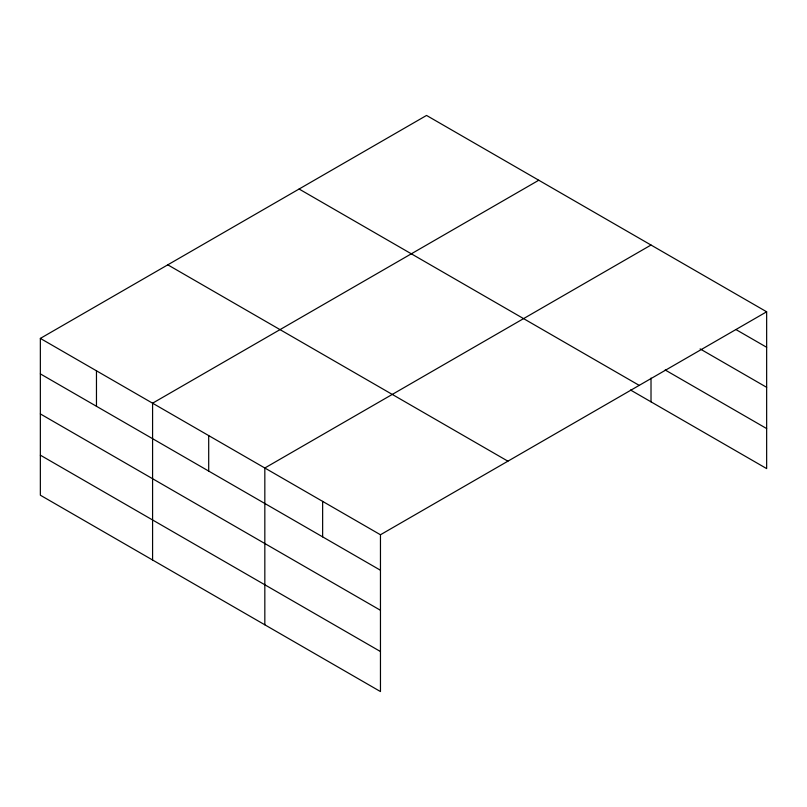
<?xml version="1.0" encoding="UTF-8"?>
<svg xmlns="http://www.w3.org/2000/svg" width="807" height="807" viewBox="0 0 807 807"><rect width="100%" height="100%" fill="white"/><g stroke="black" fill="none" stroke-linecap="round" stroke-linejoin="round"><path stroke-width="1.21" d="M40.35 338.405L380.46 534.759L380.46 691.559L40.35 495.205L40.35 338.405L426.54 115.441L766.65 311.795L766.65 468.595L630.509 390.003M538.773 180.233L152.584 403.197L152.584 559.997M651.017 245.035L264.827 467.999L264.827 624.8M380.46 534.759L766.65 311.795M736.105 329.649L766.65 347.282M700.103 348.896L766.65 387.32M665.19 369.989L766.65 428.567M299.094 189.02L639.205 385.373M167.795 264.827L507.906 461.18M40.35 373.883L380.46 570.246M40.35 413.92L380.46 610.284M40.35 455.168L380.46 651.531M651.017 378.069L651.017 401.836M322.639 501.379L322.639 536.867M208.7 435.598L208.7 471.086M96.467 370.796L96.467 406.284"/></g></svg>
